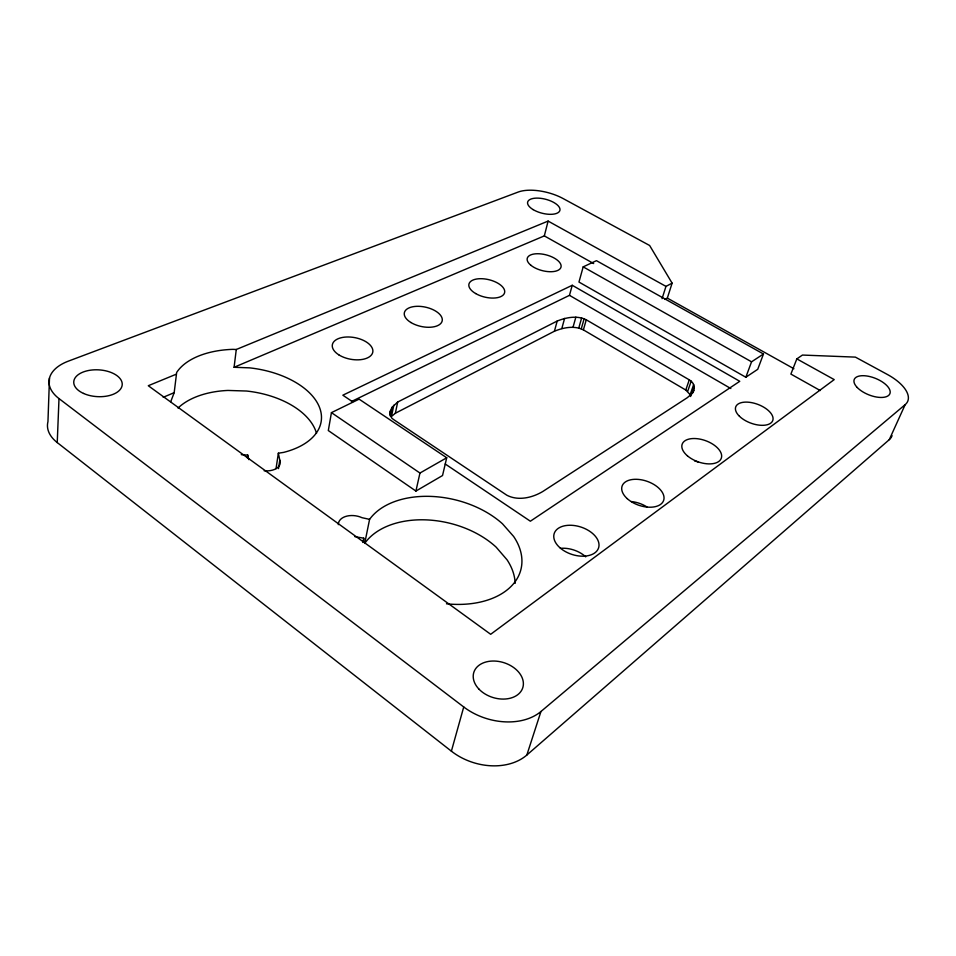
<?xml version="1.0" encoding="UTF-8"?>
<svg xmlns="http://www.w3.org/2000/svg" width="956" height="956" viewBox="0 0 956 956"><rect width="100%" height="100%" fill="white"/><g stroke="black" fill="none" stroke-linecap="round" stroke-linejoin="round"><path stroke-width="1.43" d="M363.639 541.956L363.734 538.18L354.867 536.663M49.485 378.002L47.955 421.692A47.561 27.377 2.5 0 0 57.241 442.568L451.387 751.177A53.644 39.662 17.5 0 0 526.84 755.037L889.271 439.676A37.75 18.272 22.1 0 0 892.067 435.649M57.241 442.568L58.997 398.592A48.577 26.84 3.3 0 1 68.366 361.141L518.152 192.06A33.317 14.4 14.4 0 1 563.036 198.513L649.626 245.489L672.116 283.155L667.324 298.105L664.874 299.419M170.766 401.64L174.183 392.653L176.669 372.446A76.54 43.163 7.3 0 1 232.917 349.346L236.275 349.49L548.111 221.087L665.973 286.382L672.116 283.155M692.909 392.832C695.418 388.196 694.14 382.304 689.276 379.843L586.267 319.794C577.209 315.241 566.203 317.404 557.193 321.049L397.684 402.034L391.9 407.459L389.654 413.673M276.033 468.691L278.363 453.192L283.502 452.415A75.871 43.582 7 0 0 319.4 407.113A75.871 43.582 7 0 0 249.612 367.857L234.089 367.283L236.275 349.49M390.215 410.853L389.821 414.115L391.649 417.927L393.478 419.481L506.823 495.208C518.188 501.159 532.289 497.777 542.817 491.48L687.221 397.744L691.403 394.207L693.793 390.275M247.317 457.852L247.7 455.008L244.198 454.948A75.871 43.582 7 0 1 241.282 454.626M278.495 468.607L279.785 460.123L278.363 453.192M331.433 412.634L328.314 430.559L415.92 491.061L442.532 475.538L446.715 457.769L359.098 399.142L331.433 412.634L419.959 473.041L446.715 457.769M362.874 542.47L363.734 538.18M390.191 415.896L391.9 407.459M446.488 603.81A80.746 52.126 13.4 0 0 513.623 536.447L502.486 523.804A80.746 52.126 13.4 0 0 369.59 519.347L364.702 543.402A79.73 52.64 13.4 0 1 496.128 547.131L507.074 559.834A79.73 52.64 13.4 0 1 515.141 583.399M393.788 405.213L391.506 416.446L395.378 413.231L554.42 331.23C563.371 327.55 574.353 325.315 583.387 329.88L685.775 390.024L690.148 394.661L690.674 396.525M395.378 413.231L397.684 402.034M415.92 491.061L419.959 473.041M234.089 367.283L544.322 235.893L548.111 221.087M554.42 331.23L557.193 321.049M351.485 401.508L569.465 295.344L572.238 285.282L739.765 381.301L530.365 521.211L445.233 464.007M561.817 328.505L564.614 318.36M583.184 266.867L578.966 282.056L745.835 377.25L757.738 369.303L763.474 354.007L596.448 260.665L583.184 266.867L751.559 361.81L763.474 354.007M451.387 751.177L463.732 706.974L58.997 398.592M573.014 327.263L575.859 317.165M578.774 328.063L581.642 317.978M581.26 328.864L584.128 318.766M583.387 329.88L586.267 319.794M662.054 298.666L665.973 286.382M526.84 755.037L540.953 711.503L905.165 404.651A38.407 17.758 21.7 0 0 887.347 374.453L855.405 357.126L802.442 355.058L796.838 358.894L790.887 374.083L820.248 390.55M685.775 390.024L689.276 379.843M687.663 391.363L691.176 381.181M690.148 394.661L693.686 384.455M691.116 395.246L694.223 386.32M745.835 377.25L751.559 361.81M889.271 439.676L905.165 404.651M572.238 285.282L342.834 395.198L352.704 401.831M163.201 397.302L174.183 392.653M175.94 374.334L148.276 385.722L490.679 634.294L834.218 379.604L796.838 358.894M369.59 519.347L362.061 517.71A16.228 10.385 10 0 0 338.328 524.653M667.324 298.105L793.898 368.729M544.322 235.893L593.664 263.557M569.465 295.344L730.838 388.53M247.7 455.008L248.811 459.633M540.953 711.503A54.994 39.172 17.3 0 1 463.732 706.974M279.785 460.123A15.798 9.536 7.2 0 1 264.155 470.782M178.019 408.069A74.986 44.096 6.8 0 1 227.91 390.442L246.576 391.028A74.986 44.096 6.8 0 1 316.52 433.367M694.594 460.911A20.554 11.376 20 0 1 698.382 462.13M631.33 501.553A21.713 12.834 19.2 0 1 646.853 506.895M560.575 548.338A23.028 14.567 18 0 1 585.717 556.834M83.507 393.43A24.27 13.408 3.3 0 0 122.069 385.758A24.27 13.408 3.3 0 0 88.382 370.534A24.27 13.408 3.3 0 0 83.507 393.43M478.813 688.965A25.657 18.26 17.3 0 0 521.725 690.172A25.657 18.26 17.3 0 0 494.372 661.038A25.657 18.26 17.3 0 0 478.813 688.965M857.221 387.479A19.192 8.879 21.7 0 0 888.518 395.509A19.192 8.879 21.7 0 0 870.45 376.724A19.192 8.879 21.7 0 0 857.221 387.479M533.125 209.603A16.658 7.206 14.4 0 0 559.714 210.906A16.658 7.206 14.4 0 0 538.503 198.143A16.658 7.206 14.4 0 0 533.125 209.603M559.774 547.609A23.314 14.4 17.9 0 0 597.99 549.294A23.314 14.4 17.9 0 0 571.413 525.286A23.314 14.4 17.9 0 0 559.774 547.609M627.172 498.59A21.964 12.667 19.1 0 0 663.022 501.757A21.964 12.667 19.1 0 0 638.417 479.41A21.964 12.667 19.1 0 0 627.172 498.59M687.46 455.869A20.781 11.221 19.8 0 0 720.908 459.107A20.781 11.221 19.8 0 0 696.864 438.661A20.781 11.221 19.8 0 0 687.46 455.869M739.454 416.278A19.729 10.002 20.3 0 0 771.731 422.241A19.729 10.002 20.3 0 0 751.583 402.631A19.729 10.002 20.3 0 0 739.454 416.278M338.747 354.796A20.542 11.006 10.3 0 0 372.374 353.445A20.542 11.006 10.3 0 0 346.598 337.002A20.542 11.006 10.3 0 0 338.747 354.796M410.889 322.507A19.359 9.907 12.1 0 0 441.983 321.563A19.359 9.907 12.1 0 0 416.924 306.314A19.359 9.907 12.1 0 0 410.889 322.507M475.622 293.528A18.331 8.939 13.5 0 0 504.529 292.93A18.331 8.939 13.5 0 0 480.163 278.698A18.331 8.939 13.5 0 0 475.622 293.528M530.843 265.242A17.423 8.102 14.6 0 0 559.941 268.959A17.423 8.102 14.6 0 0 541.61 253.997A17.423 8.102 14.6 0 0 530.843 265.242"/></g></svg>
